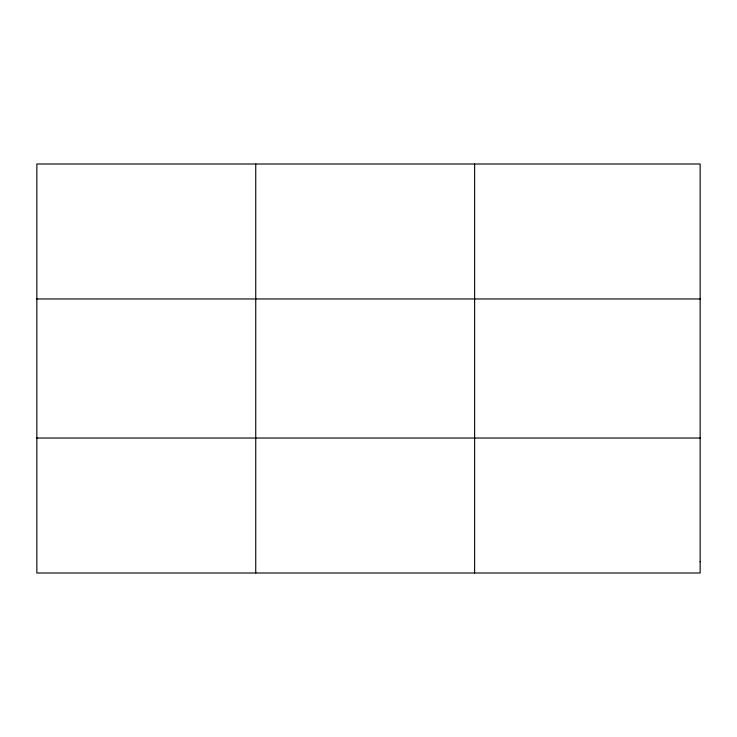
<?xml version="1.0" encoding="UTF-8"?>
<svg xmlns="http://www.w3.org/2000/svg" width="737" height="737" viewBox="0 0 737 737"><rect width="100%" height="100%" fill="white"/><g stroke="black" fill="none" stroke-linecap="round" stroke-linejoin="round"><path stroke-width="1.11" d="M255.739 164.001L255.739 572.999M474.628 164.001L474.628 572.999M36.85 298.973L700.15 298.973M36.85 438.027L700.15 438.027M700.15 561.751L700.15 572.999L36.85 572.999L36.85 164.001L700.15 164.001L700.15 561.751"/></g></svg>
